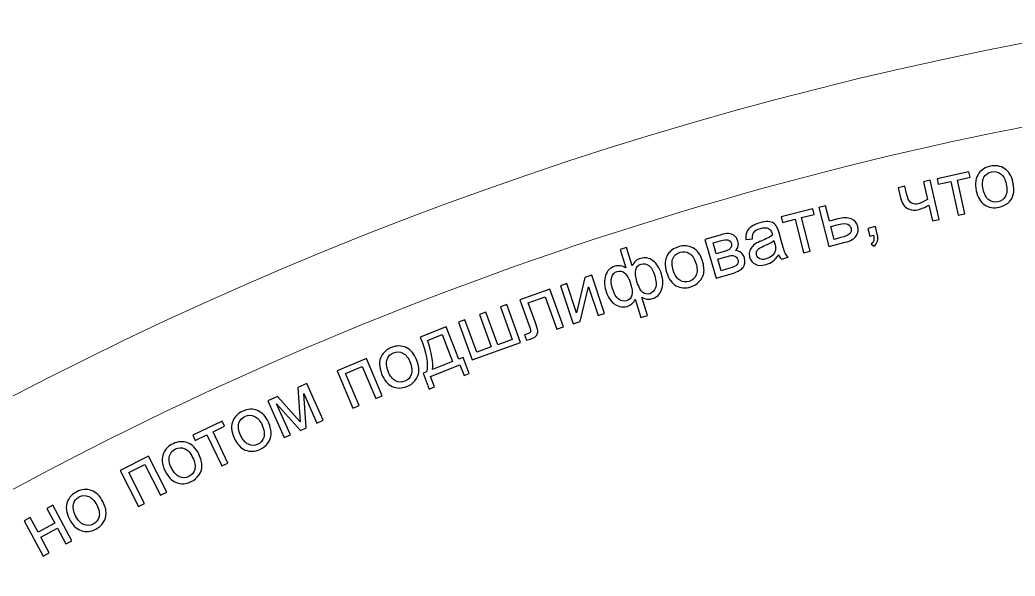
# Model space of a CAD drawing. Header units: millimetres. Extents: x -998 to 1016, y -1915 to 1914.
# Drawn here: x 9.5 to 118.2, y -311.2 to -250.5 of the extents above; entities that cross this region are included whole.
import ezdxf

# ---------------------------------------------------------------- set-up
doc = ezdxf.new("R2010")
doc.units = ezdxf.units.MM
doc.header["$MEASUREMENT"] = 0
doc.layers.add('layer 1', color=7, linetype='Continuous')

msp = doc.modelspace()

# ---------------------------------------------------------------- linework, layer by layer
at = {"layer": 'layer 1', "color": 2, "lineweight": 20}
msp.add_open_spline([(541.0289, -845.7791), (506.0139, -906.4269), (457.5044, -954.4159), (401.4943, -988.1859), (401.4943, -988.1859), (401.4943, -988.1859), (325.5827, -856.7031), (325.5827, -856.7031), (325.5827, -856.7031), (326.5393, -856.1508), (326.8671, -854.9277), (326.3148, -853.9711), (326.3148, -853.9711), (325.7625, -853.0144), (324.5393, -852.6867), (323.5827, -853.239), (323.5827, -853.239), (323.5827, -853.239), (323.5764, -853.2428), (323.5764, -853.2428), (323.5764, -853.2428), (323.5764, -853.2428), (309.7328, -861.2354), (309.7328, -861.2354), (309.7328, -861.2354), (309.7328, -861.2354), (309.7263, -861.239), (309.7263, -861.239), (309.7263, -861.239), (308.7697, -861.7913), (308.442, -863.0144), (308.9943, -863.9711), (308.9943, -863.9711), (309.5466, -864.9277), (310.7697, -865.2554), (311.7263, -864.7031), (311.7263, -864.7031), (311.7263, -864.7031), (387.6385, -996.1869), (387.6385, -996.1869), (387.6385, -996.1869), (269.0758, -1061.3496), (120.3368, -1064.7725), (-5.3812, -992.1892), (-5.3812, -992.1892), (-131.1347, -919.5854), (-202.5449, -789.009), (-205.3544, -653.7085), (-205.3544, -653.7085), (-205.3544, -653.7085), (-53.6041, -653.7085), (-53.6041, -653.7085), (-53.6041, -653.7085), (-53.6041, -654.8131), (-52.7087, -655.7085), (-51.6041, -655.7085), (-51.6041, -655.7085), (-50.4995, -655.7085), (-49.6041, -654.8131), (-49.6041, -653.7085), (-49.6041, -653.7085), (-49.6041, -653.7085), (-49.6042, -653.7011), (-49.6042, -653.7011), (-49.6042, -653.7011), (-49.6042, -653.7011), (-49.6042, -637.7159), (-49.6042, -637.7159), (-49.6042, -637.7159), (-49.6042, -637.7159), (-49.6041, -637.7085), (-49.6041, -637.7085), (-49.6041, -637.7085), (-49.6041, -636.6039), (-50.4995, -635.7085), (-51.6041, -635.7085), (-51.6041, -635.7085), (-52.7087, -635.7085), (-53.6041, -636.6039), (-53.6041, -637.7085), (-53.6041, -637.7085), (-53.6041, -637.7085), (-205.3504, -637.7085), (-205.3504, -637.7085), (-205.3504, -637.7085), (-204.0909, -572.3548), (-186.7861, -506.3915), (-151.7915, -445.779), (-151.7915, -445.779), (-42.6719, -256.7784), (197.391, -190.54), (387.64, -295.4566), (387.64, -295.4566), (387.64, -295.4566), (311.7265, -426.9426), (311.7265, -426.9426), (311.7265, -426.9426), (310.7699, -426.3903), (309.5467, -426.7181), (308.9944, -427.6747), (308.9944, -427.6747), (308.4421, -428.6314), (308.7699, -429.8544), (309.7265, -430.4067), (309.7265, -430.4067), (309.7265, -430.4067), (309.733, -430.4104), (309.733, -430.4104), (309.733, -430.4104), (309.733, -430.4104), (323.5766, -438.403), (323.5766, -438.403), (323.5766, -438.403), (323.5766, -438.403), (323.5829, -438.4067), (323.5829, -438.4067), (323.5829, -438.4067), (324.5396, -438.9591), (325.7626, -438.6313), (326.3149, -437.6747), (326.3149, -437.6747), (326.8672, -436.7181), (326.5395, -435.495), (325.5829, -434.9426), (325.5829, -434.9426), (325.5829, -434.9426), (401.4964, -303.4566), (401.4964, -303.4566), (401.4964, -303.4566), (587.4812, -415.7587), (650.1484, -656.7784), (541.0289, -845.7791)], degree=3, knots=[0, 0, 0, 0, 0.02941176, 0.02941176, 0.02941176, 0.02941176, 0.05882353, 0.05882353, 0.05882353, 0.05882353, 0.08823529, 0.08823529, 0.08823529, 0.08823529, 0.11764706, 0.11764706, 0.11764706, 0.11764706, 0.14705882, 0.14705882, 0.14705882, 0.14705882, 0.17647059, 0.17647059, 0.17647059, 0.17647059, 0.20588235, 0.20588235, 0.20588235, 0.20588235, 0.23529412, 0.23529412, 0.23529412, 0.23529412, 0.26470588, 0.26470588, 0.26470588, 0.26470588, 0.29411765, 0.29411765, 0.29411765, 0.29411765, 0.32352941, 0.32352941, 0.32352941, 0.32352941, 0.35294118, 0.35294118, 0.35294118, 0.35294118, 0.38235294, 0.38235294, 0.38235294, 0.38235294, 0.41176471, 0.41176471, 0.41176471, 0.41176471, 0.44117647, 0.44117647, 0.44117647, 0.44117647, 0.47058824, 0.47058824, 0.47058824, 0.47058824, 0.5, 0.5, 0.5, 0.5, 0.52941176, 0.52941176, 0.52941176, 0.52941176, 0.55882353, 0.55882353, 0.55882353, 0.55882353, 0.58823529, 0.58823529, 0.58823529, 0.58823529, 0.61764706, 0.61764706, 0.61764706, 0.61764706, 0.64705882, 0.64705882, 0.64705882, 0.64705882, 0.67647059, 0.67647059, 0.67647059, 0.67647059, 0.70588235, 0.70588235, 0.70588235, 0.70588235, 0.73529412, 0.73529412, 0.73529412, 0.73529412, 0.76470588, 0.76470588, 0.76470588, 0.76470588, 0.79411765, 0.79411765, 0.79411765, 0.79411765, 0.82352941, 0.82352941, 0.82352941, 0.82352941, 0.85294118, 0.85294118, 0.85294118, 0.85294118, 0.88235294, 0.88235294, 0.88235294, 0.88235294, 0.91176471, 0.91176471, 0.91176471, 0.91176471, 0.94117647, 0.94117647, 0.94117647, 0.94117647, 1, 1, 1, 1], dxfattribs=at)
at = {"layer": 'layer 1', "color": 250, "lineweight": 20}
msp.add_open_spline([(398.6881, -312.1391), (398.6881, -312.1391), (375.2033, -298.9976), (375.2033, -298.9976), (375.2033, -298.9976), (332.7998, -276.8805), (286.8235, -262.6925), (239.2336, -257.25), (239.2336, -257.25), (190.3815, -251.6633), (140.8007, -255.4058), (93.3137, -268.1412), (93.3137, -268.1412), (-7.1447, -295.0828), (-91.9851, -360.1912), (-143.9973, -450.279), (-143.9973, -450.279), (-170.3624, -495.9447), (-196.2282, -577.4173), (-192.2187, -635.9798), (-192.2187, -635.9798), (-191.8015, -642.074), (-191.8753, -650.2772), (-191.8737, -656.0236)], degree=3, knots=[0, 0, 0, 0, 0.14285714, 0.14285714, 0.14285714, 0.14285714, 0.28571429, 0.28571429, 0.28571429, 0.28571429, 0.42857143, 0.42857143, 0.42857143, 0.42857143, 0.57142857, 0.57142857, 0.57142857, 0.57142857, 0.71428571, 0.71428571, 0.71428571, 0.71428571, 1, 1, 1, 1], dxfattribs=at)
at = {"layer": 'layer 1', "color": 250}
for points, knots in [([(113.9864, -269.1165), (113.8144, -268.3235), (113.9076, -267.6882), (114.2673, -267.2102), (114.2673, -267.2102), (114.5668, -266.8131), (114.9834, -266.5567), (115.5142, -266.4415), (115.5142, -266.4415), (116.1031, -266.3138), (116.6277, -266.4022), (117.0865, -266.7069), (117.0865, -266.7069), (117.5437, -267.0106), (117.847, -267.5036), (117.9945, -268.1835), (117.9945, -268.1835), (118.1141, -268.7351), (118.1254, -269.186), (118.0284, -269.5378), (118.0284, -269.5378), (117.9314, -269.8895), (117.7433, -270.1873), (117.4641, -270.4312), (117.4641, -270.4312), (117.1863, -270.6749), (116.859, -270.8368), (116.4853, -270.9179), (116.4853, -270.9179), (115.884, -271.0483), (115.3571, -270.962), (114.9026, -270.6577), (114.9026, -270.6577), (114.4482, -270.3534), (114.1431, -269.8391), (113.9864, -269.1165)], [0, 0, 0, 0, 0.1, 0.1, 0.1, 0.1, 0.2, 0.2, 0.2, 0.2, 0.3, 0.3, 0.3, 0.3, 0.4, 0.4, 0.4, 0.4, 0.5, 0.5, 0.5, 0.5, 0.6, 0.6, 0.6, 0.6, 0.7, 0.7, 0.7, 0.7, 0.8, 0.8, 0.8, 0.8, 1, 1, 1, 1]), ([(109.6961, -267.8113), (109.6961, -267.8113), (113.1673, -267.0395), (113.1673, -267.0395), (113.1673, -267.0395), (113.1673, -267.0395), (113.3015, -267.6428), (113.3015, -267.6428), (113.3015, -267.6428), (113.3015, -267.6428), (111.9296, -267.9479), (111.9296, -267.9479), (111.9296, -267.9479), (111.9296, -267.9479), (112.7492, -271.634), (112.7492, -271.634), (112.7492, -271.634), (112.7492, -271.634), (112.0219, -271.7957), (112.0219, -271.7957), (112.0219, -271.7957), (112.0219, -271.7957), (111.2023, -268.1096), (111.2023, -268.1096), (111.2023, -268.1096), (111.2023, -268.1096), (109.8303, -268.4147), (109.8303, -268.4147), (109.8303, -268.4147), (109.8303, -268.4147), (109.6961, -267.8113), (109.6961, -267.8113)], [0, 0, 0, 0, 0.11111111, 0.11111111, 0.11111111, 0.11111111, 0.22222222, 0.22222222, 0.22222222, 0.22222222, 0.33333333, 0.33333333, 0.33333333, 0.33333333, 0.44444444, 0.44444444, 0.44444444, 0.44444444, 0.55555556, 0.55555556, 0.55555556, 0.55555556, 0.66666667, 0.66666667, 0.66666667, 0.66666667, 0.77777778, 0.77777778, 0.77777778, 0.77777778, 1, 1, 1, 1]), ([(114.7314, -268.9563), (114.8504, -269.5052), (115.0596, -269.8901), (115.3584, -270.1097), (115.3584, -270.1097), (115.659, -270.3304), (115.9906, -270.4014), (116.356, -270.3222), (116.356, -270.3222), (116.7173, -270.2438), (116.9884, -270.042), (117.1702, -269.7153), (117.1702, -269.7153), (117.3506, -269.3888), (117.3799, -268.9449), (117.2582, -268.3836), (117.2582, -268.3836), (117.1433, -267.8541), (116.9349, -267.4791), (116.6347, -267.2598), (116.6347, -267.2598), (116.334, -267.0391), (116.0038, -266.9678), (115.6453, -267.0456), (115.6453, -267.0456), (115.2799, -267.1248), (115.0072, -267.3255), (114.8247, -267.6495), (114.8247, -267.6495), (114.6438, -267.9733), (114.6126, -268.4089), (114.7314, -268.9563)], [0, 0, 0, 0, 0.11111111, 0.11111111, 0.11111111, 0.11111111, 0.22222222, 0.22222222, 0.22222222, 0.22222222, 0.33333333, 0.33333333, 0.33333333, 0.33333333, 0.44444444, 0.44444444, 0.44444444, 0.44444444, 0.55555556, 0.55555556, 0.55555556, 0.55555556, 0.66666667, 0.66666667, 0.66666667, 0.66666667, 0.77777778, 0.77777778, 0.77777778, 0.77777778, 1, 1, 1, 1]), ([(105.4519, -268.7811), (105.4519, -268.7811), (106.1772, -268.6107), (106.1772, -268.6107), (106.1772, -268.6107), (106.1772, -268.6107), (106.367, -269.4184), (106.367, -269.4184), (106.367, -269.4184), (106.449, -269.7673), (106.5289, -270.0152), (106.6084, -270.1619), (106.6084, -270.1619), (106.6863, -270.3087), (106.8189, -270.4225), (107.0057, -270.5019), (107.0057, -270.5019), (107.1911, -270.5815), (107.4039, -270.5924), (107.6443, -270.5359), (107.6443, -270.5359), (107.919, -270.4714), (108.2563, -270.3153), (108.6593, -270.0684), (108.6593, -270.0684), (108.6593, -270.0684), (108.2048, -268.1343), (108.2048, -268.1343), (108.2048, -268.1343), (108.2048, -268.1343), (108.9301, -267.9638), (108.9301, -267.9638), (108.9301, -267.9638), (108.9301, -267.9638), (109.9352, -272.2416), (109.9352, -272.2416), (109.9352, -272.2416), (109.9352, -272.2416), (109.2099, -272.412), (109.2099, -272.412), (109.2099, -272.412), (109.2099, -272.412), (108.8042, -270.6852), (108.8042, -270.6852), (108.8042, -270.6852), (108.3907, -270.9303), (107.9895, -271.0984), (107.6022, -271.1894), (107.6022, -271.1894), (107.2765, -271.2659), (106.9701, -271.251), (106.6827, -271.1445), (106.6827, -271.1445), (106.3954, -271.0381), (106.1789, -270.8759), (106.0335, -270.6578), (106.0335, -270.6578), (105.8881, -270.4398), (105.7824, -270.1878), (105.7149, -269.9006), (105.7149, -269.9006), (105.7149, -269.9006), (105.4519, -268.7811), (105.4519, -268.7811)], [0, 0, 0, 0, 0.05882353, 0.05882353, 0.05882353, 0.05882353, 0.11764706, 0.11764706, 0.11764706, 0.11764706, 0.17647059, 0.17647059, 0.17647059, 0.17647059, 0.23529412, 0.23529412, 0.23529412, 0.23529412, 0.29411765, 0.29411765, 0.29411765, 0.29411765, 0.35294118, 0.35294118, 0.35294118, 0.35294118, 0.41176471, 0.41176471, 0.41176471, 0.41176471, 0.47058824, 0.47058824, 0.47058824, 0.47058824, 0.52941176, 0.52941176, 0.52941176, 0.52941176, 0.58823529, 0.58823529, 0.58823529, 0.58823529, 0.64705882, 0.64705882, 0.64705882, 0.64705882, 0.70588235, 0.70588235, 0.70588235, 0.70588235, 0.76470588, 0.76470588, 0.76470588, 0.76470588, 0.82352941, 0.82352941, 0.82352941, 0.82352941, 0.88235294, 0.88235294, 0.88235294, 0.88235294, 1, 1, 1, 1]), ([(92.6674, -271.9817), (92.6674, -271.9817), (96.1146, -271.1088), (96.1146, -271.1088), (96.1146, -271.1088), (96.1146, -271.1088), (96.2663, -271.708), (96.2663, -271.708), (96.2663, -271.708), (96.2663, -271.708), (94.9039, -272.053), (94.9039, -272.053), (94.9039, -272.053), (94.9039, -272.053), (95.8308, -275.7135), (95.8308, -275.7135), (95.8308, -275.7135), (95.8308, -275.7135), (95.1085, -275.8964), (95.1085, -275.8964), (95.1085, -275.8964), (95.1085, -275.8964), (94.1816, -272.2359), (94.1816, -272.2359), (94.1816, -272.2359), (94.1816, -272.2359), (92.8191, -272.5809), (92.8191, -272.5809), (92.8191, -272.5809), (92.8191, -272.5809), (92.6674, -271.9817), (92.6674, -271.9817)], [0, 0, 0, 0, 0.11111111, 0.11111111, 0.11111111, 0.11111111, 0.22222222, 0.22222222, 0.22222222, 0.22222222, 0.33333333, 0.33333333, 0.33333333, 0.33333333, 0.44444444, 0.44444444, 0.44444444, 0.44444444, 0.55555556, 0.55555556, 0.55555556, 0.55555556, 0.66666667, 0.66666667, 0.66666667, 0.66666667, 0.77777778, 0.77777778, 0.77777778, 0.77777778, 1, 1, 1, 1]), ([(96.7877, -270.9383), (96.7877, -270.9383), (97.5099, -270.7554), (97.5099, -270.7554), (97.5099, -270.7554), (97.5099, -270.7554), (97.9318, -272.4216), (97.9318, -272.4216), (97.9318, -272.4216), (97.9318, -272.4216), (98.8456, -272.1902), (98.8456, -272.1902), (98.8456, -272.1902), (99.442, -272.0391), (99.9293, -272.0381), (100.3108, -272.1874), (100.3108, -272.1874), (100.6908, -272.3372), (100.9329, -272.6151), (101.0358, -273.0214), (101.0358, -273.0214), (101.1258, -273.377), (101.0687, -273.7147), (100.8632, -274.036), (100.8632, -274.036), (100.6592, -274.357), (100.2615, -274.5916), (99.6706, -274.7412), (99.6706, -274.7412), (99.6706, -274.7412), (97.8663, -275.1981), (97.8663, -275.1981), (97.8663, -275.1981), (97.8663, -275.1981), (96.7877, -270.9383), (96.7877, -270.9383)], [0, 0, 0, 0, 0.1, 0.1, 0.1, 0.1, 0.2, 0.2, 0.2, 0.2, 0.3, 0.3, 0.3, 0.3, 0.4, 0.4, 0.4, 0.4, 0.5, 0.5, 0.5, 0.5, 0.6, 0.6, 0.6, 0.6, 0.7, 0.7, 0.7, 0.7, 0.8, 0.8, 0.8, 0.8, 1, 1, 1, 1]), ([(92.3941, -276.1124), (92.1933, -276.4152), (91.9825, -276.6475), (91.7639, -276.8116), (91.7639, -276.8116), (91.5453, -276.9757), (91.2955, -277.0973), (91.0133, -277.1783), (91.0133, -277.1783), (90.5494, -277.3115), (90.1604, -277.3014), (89.8459, -277.1466), (89.8459, -277.1466), (89.5316, -276.993), (89.3239, -276.7399), (89.223, -276.3887), (89.223, -276.3887), (89.1638, -276.1826), (89.1572, -275.9803), (89.2017, -275.7826), (89.2017, -275.7826), (89.2475, -275.5844), (89.332, -275.4134), (89.4544, -275.2667), (89.4544, -275.2667), (89.5779, -275.1196), (89.7263, -274.9919), (89.9023, -274.884), (89.9023, -274.884), (90.0329, -274.8069), (90.2357, -274.7106), (90.509, -274.5939), (90.509, -274.5939), (91.0674, -274.3601), (91.4709, -274.1547), (91.7162, -273.9815), (91.7162, -273.9815), (91.6909, -273.8831), (91.6743, -273.8202), (91.6669, -273.7945), (91.6669, -273.7945), (91.5835, -273.5043), (91.457, -273.3189), (91.2871, -273.2385), (91.2871, -273.2385), (91.0576, -273.1297), (90.762, -273.1279), (90.4012, -273.2315), (90.4012, -273.2315), (90.0635, -273.3285), (89.8311, -273.4598), (89.705, -273.6238), (89.705, -273.6238), (89.5774, -273.7881), (89.5194, -274.031), (89.5285, -274.3542), (89.5285, -274.3542), (89.5285, -274.3542), (88.8006, -274.4575), (88.8006, -274.4575), (88.8006, -274.4575), (88.7783, -274.1395), (88.8131, -273.8667), (88.9066, -273.6402), (88.9066, -273.6402), (89.0001, -273.4137), (89.1711, -273.2119), (89.419, -273.0321), (89.419, -273.0321), (89.6659, -272.854), (89.973, -272.7114), (90.3365, -272.607), (90.3365, -272.607), (90.6972, -272.5035), (91.0036, -272.4611), (91.2547, -272.4815), (91.2547, -272.4815), (91.5043, -272.5023), (91.7016, -272.5602), (91.8444, -272.6586), (91.8444, -272.6586), (91.9871, -272.7571), (92.1084, -272.8984), (92.2083, -273.0826), (92.2083, -273.0826), (92.2664, -273.198), (92.3417, -273.4143), (92.4325, -273.7303), (92.4325, -273.7303), (92.4325, -273.7303), (92.7051, -274.6797), (92.7051, -274.6797), (92.7051, -274.6797), (92.8955, -275.3429), (93.0308, -275.7578), (93.1116, -275.9269), (93.1116, -275.9269), (93.1912, -276.0964), (93.2996, -276.2488), (93.4331, -276.3866), (93.4331, -276.3866), (93.4331, -276.3866), (92.6843, -276.6016), (92.6843, -276.6016), (92.6843, -276.6016), (92.5693, -276.4717), (92.4725, -276.3086), (92.3941, -276.1124)], [0, 0, 0, 0, 0.03571429, 0.03571429, 0.03571429, 0.03571429, 0.07142857, 0.07142857, 0.07142857, 0.07142857, 0.10714286, 0.10714286, 0.10714286, 0.10714286, 0.14285714, 0.14285714, 0.14285714, 0.14285714, 0.17857143, 0.17857143, 0.17857143, 0.17857143, 0.21428571, 0.21428571, 0.21428571, 0.21428571, 0.25, 0.25, 0.25, 0.25, 0.28571429, 0.28571429, 0.28571429, 0.28571429, 0.32142857, 0.32142857, 0.32142857, 0.32142857, 0.35714286, 0.35714286, 0.35714286, 0.35714286, 0.39285714, 0.39285714, 0.39285714, 0.39285714, 0.42857143, 0.42857143, 0.42857143, 0.42857143, 0.46428571, 0.46428571, 0.46428571, 0.46428571, 0.5, 0.5, 0.5, 0.5, 0.53571429, 0.53571429, 0.53571429, 0.53571429, 0.57142857, 0.57142857, 0.57142857, 0.57142857, 0.60714286, 0.60714286, 0.60714286, 0.60714286, 0.64285714, 0.64285714, 0.64285714, 0.64285714, 0.67857143, 0.67857143, 0.67857143, 0.67857143, 0.71428571, 0.71428571, 0.71428571, 0.71428571, 0.75, 0.75, 0.75, 0.75, 0.78571429, 0.78571429, 0.78571429, 0.78571429, 0.82142857, 0.82142857, 0.82142857, 0.82142857, 0.85714286, 0.85714286, 0.85714286, 0.85714286, 0.89285714, 0.89285714, 0.89285714, 0.89285714, 0.92857143, 0.92857143, 0.92857143, 0.92857143, 1, 1, 1, 1]), ([(98.4389, -274.4243), (98.4389, -274.4243), (99.1995, -274.2317), (99.1995, -274.2317), (99.1995, -274.2317), (99.6577, -274.1156), (99.9705, -273.9767), (100.1377, -273.815), (100.1377, -273.815), (100.3049, -273.6533), (100.3591, -273.4533), (100.2988, -273.2153), (100.2988, -273.2153), (100.2521, -273.0306), (100.138, -272.8848), (99.9562, -272.7765), (99.9562, -272.7765), (99.7749, -272.6696), (99.4364, -272.6782), (98.9399, -272.8039), (98.9399, -272.8039), (98.9399, -272.8039), (98.0835, -273.0208), (98.0835, -273.0208), (98.0835, -273.0208), (98.0835, -273.0208), (98.4389, -274.4243), (98.4389, -274.4243)], [0, 0, 0, 0, 0.125, 0.125, 0.125, 0.125, 0.25, 0.25, 0.25, 0.25, 0.375, 0.375, 0.375, 0.375, 0.5, 0.5, 0.5, 0.5, 0.625, 0.625, 0.625, 0.625, 0.75, 0.75, 0.75, 0.75, 1, 1, 1, 1]), ([(84.3415, -274.4254), (84.3415, -274.4254), (85.9894, -273.9523), (85.9894, -273.9523), (85.9894, -273.9523), (86.3936, -273.8362), (86.7045, -273.7837), (86.9219, -273.7946), (86.9219, -273.7946), (87.1381, -273.806), (87.3431, -273.8807), (87.536, -274.0206), (87.536, -274.0206), (87.7305, -274.1615), (87.863, -274.3568), (87.9354, -274.6091), (87.9354, -274.6091), (87.9934, -274.8111), (88.0021, -274.9996), (87.9621, -275.1725), (87.9621, -275.1725), (87.9213, -275.3472), (87.8327, -275.5092), (87.6933, -275.6578), (87.6933, -275.6578), (87.9104, -275.6674), (88.11, -275.7438), (88.2937, -275.8877), (88.2937, -275.8877), (88.4757, -276.0307), (88.6027, -276.2277), (88.674, -276.4759), (88.674, -276.4759), (88.7631, -276.8834), (88.7047, -277.2216), (88.5009, -277.4887), (88.5009, -277.4887), (88.2976, -277.757), (87.9482, -277.9616), (87.4545, -278.1033), (87.4545, -278.1033), (87.4545, -278.1033), (85.5543, -278.649), (85.5543, -278.649), (85.5543, -278.649), (85.5543, -278.649), (84.3415, -274.4254), (84.3415, -274.4254)], [0, 0, 0, 0, 0.07692308, 0.07692308, 0.07692308, 0.07692308, 0.15384615, 0.15384615, 0.15384615, 0.15384615, 0.23076923, 0.23076923, 0.23076923, 0.23076923, 0.30769231, 0.30769231, 0.30769231, 0.30769231, 0.38461538, 0.38461538, 0.38461538, 0.38461538, 0.46153846, 0.46153846, 0.46153846, 0.46153846, 0.53846154, 0.53846154, 0.53846154, 0.53846154, 0.61538462, 0.61538462, 0.61538462, 0.61538462, 0.69230769, 0.69230769, 0.69230769, 0.69230769, 0.76923077, 0.76923077, 0.76923077, 0.76923077, 0.84615385, 0.84615385, 0.84615385, 0.84615385, 1, 1, 1, 1]), ([(102.3467, -274.0596), (102.3467, -274.0596), (102.1377, -273.2391), (102.1377, -273.2391), (102.1377, -273.2391), (102.1377, -273.2391), (102.9581, -273.0301), (102.9581, -273.0301), (102.9581, -273.0301), (102.9581, -273.0301), (103.1672, -273.8506), (103.1672, -273.8506), (103.1672, -273.8506), (103.2442, -274.1528), (103.2532, -274.4111), (103.1926, -274.6247), (103.1926, -274.6247), (103.1332, -274.8378), (102.9992, -275.0262), (102.7912, -275.187), (102.7912, -275.187), (102.7912, -275.187), (102.5148, -274.9254), (102.5148, -274.9254), (102.5148, -274.9254), (102.651, -274.8194), (102.738, -274.6924), (102.7764, -274.5457), (102.7764, -274.5457), (102.8158, -274.3973), (102.8094, -274.2009), (102.7556, -273.9554), (102.7556, -273.9554), (102.7556, -273.9554), (102.3467, -274.0596), (102.3467, -274.0596)], [0, 0, 0, 0, 0.1, 0.1, 0.1, 0.1, 0.2, 0.2, 0.2, 0.2, 0.3, 0.3, 0.3, 0.3, 0.4, 0.4, 0.4, 0.4, 0.5, 0.5, 0.5, 0.5, 0.6, 0.6, 0.6, 0.6, 0.7, 0.7, 0.7, 0.7, 0.8, 0.8, 0.8, 0.8, 1, 1, 1, 1]), ([(80.1441, -278.0275), (79.9055, -277.2519), (79.9446, -276.611), (80.2626, -276.1042), (80.2626, -276.1042), (80.5273, -275.6832), (80.9207, -275.3924), (81.4399, -275.2327), (81.4399, -275.2327), (82.0159, -275.0555), (82.546, -275.0992), (83.029, -275.364), (83.029, -275.364), (83.5103, -275.6278), (83.8542, -276.0934), (84.0588, -276.7583), (84.0588, -276.7583), (84.2247, -277.2978), (84.2741, -277.7462), (84.2072, -278.1049), (84.2072, -278.1049), (84.1404, -278.4635), (83.9782, -278.7762), (83.7207, -279.0429), (83.7207, -279.0429), (83.4645, -279.3092), (83.1521, -279.4983), (82.7866, -279.6107), (82.7866, -279.6107), (82.1986, -279.7916), (81.6662, -279.7502), (81.1876, -279.4855), (81.1876, -279.4855), (80.709, -279.2208), (80.3615, -278.7342), (80.1441, -278.0275)], [0, 0, 0, 0, 0.1, 0.1, 0.1, 0.1, 0.2, 0.2, 0.2, 0.2, 0.3, 0.3, 0.3, 0.3, 0.4, 0.4, 0.4, 0.4, 0.5, 0.5, 0.5, 0.5, 0.6, 0.6, 0.6, 0.6, 0.7, 0.7, 0.7, 0.7, 0.8, 0.8, 0.8, 0.8, 1, 1, 1, 1]), ([(85.5694, -276.002), (85.5694, -276.002), (86.3289, -275.7839), (86.3289, -275.7839), (86.3289, -275.7839), (86.6314, -275.697), (86.8356, -275.6208), (86.9392, -275.5573), (86.9392, -275.5573), (87.0437, -275.492), (87.1272, -275.399), (87.1887, -275.2757), (87.1887, -275.2757), (87.2505, -275.1537), (87.2618, -275.0242), (87.2229, -274.8886), (87.2229, -274.8886), (87.1586, -274.6648), (87.0356, -274.5328), (86.8543, -274.4893), (86.8543, -274.4893), (86.6716, -274.4464), (86.3906, -274.4801), (86.0109, -274.5892), (86.0109, -274.5892), (86.0109, -274.5892), (85.2283, -274.8139), (85.2283, -274.8139), (85.2283, -274.8139), (85.2283, -274.8139), (85.5694, -276.002), (85.5694, -276.002)], [0, 0, 0, 0, 0.11111111, 0.11111111, 0.11111111, 0.11111111, 0.22222222, 0.22222222, 0.22222222, 0.22222222, 0.33333333, 0.33333333, 0.33333333, 0.33333333, 0.44444444, 0.44444444, 0.44444444, 0.44444444, 0.55555556, 0.55555556, 0.55555556, 0.55555556, 0.66666667, 0.66666667, 0.66666667, 0.66666667, 0.77777778, 0.77777778, 0.77777778, 0.77777778, 1, 1, 1, 1]), ([(91.8815, -274.5419), (91.6515, -274.7224), (91.2866, -274.9241), (90.7867, -275.1469), (90.7867, -275.1469), (90.5032, -275.2738), (90.3079, -275.3813), (90.201, -275.4692), (90.201, -275.4692), (90.0942, -275.5572), (90.0228, -275.6614), (89.9851, -275.7808), (89.9851, -275.7808), (89.9478, -275.9016), (89.9463, -276.0239), (89.9822, -276.1487), (89.9822, -276.1487), (90.0363, -276.3372), (90.1538, -276.4752), (90.335, -276.5598), (90.335, -276.5598), (90.5164, -276.6442), (90.7463, -276.6471), (91.0244, -276.5673), (91.0244, -276.5673), (91.2997, -276.4883), (91.528, -276.3581), (91.7091, -276.1755), (91.7091, -276.1755), (91.889, -275.9946), (92.0006, -275.7849), (92.0414, -275.5485), (92.0414, -275.5485), (92.0724, -275.365), (92.0422, -275.1168), (91.9522, -274.8034), (91.9522, -274.8034), (91.9522, -274.8034), (91.8815, -274.5419), (91.8815, -274.5419)], [0, 0, 0, 0, 0.09090909, 0.09090909, 0.09090909, 0.09090909, 0.18181818, 0.18181818, 0.18181818, 0.18181818, 0.27272727, 0.27272727, 0.27272727, 0.27272727, 0.36363636, 0.36363636, 0.36363636, 0.36363636, 0.45454545, 0.45454545, 0.45454545, 0.45454545, 0.54545455, 0.54545455, 0.54545455, 0.54545455, 0.63636364, 0.63636364, 0.63636364, 0.63636364, 0.72727273, 0.72727273, 0.72727273, 0.72727273, 0.81818182, 0.81818182, 0.81818182, 0.81818182, 1, 1, 1, 1]), ([(75.0598, -275.5476), (75.0598, -275.5476), (75.772, -275.3285), (75.772, -275.3285), (75.772, -275.3285), (75.772, -275.3285), (76.3893, -277.3355), (76.3893, -277.3355), (76.3893, -277.3355), (76.4845, -277.1217), (76.6078, -276.9465), (76.7587, -276.8085), (76.7587, -276.8085), (76.9088, -276.6723), (77.086, -276.572), (77.2884, -276.5097), (77.2884, -276.5097), (77.7847, -276.357), (78.2424, -276.4437), (78.6611, -276.7681), (78.6611, -276.7681), (79.0785, -277.093), (79.3843, -277.5688), (79.5776, -278.1974), (79.5776, -278.1974), (79.7792, -278.8529), (79.7854, -279.4296), (79.5966, -279.9291), (79.5966, -279.9291), (79.4077, -280.4287), (79.0802, -280.7509), (78.6148, -280.894), (78.6148, -280.894), (78.4624, -280.9409), (78.2998, -280.9643), (78.1275, -280.9656), (78.1275, -280.9656), (77.9552, -280.9671), (77.7265, -280.8956), (77.4406, -280.7533), (77.4406, -280.7533), (77.4406, -280.7533), (78.0496, -282.7333), (78.0496, -282.7333), (78.0496, -282.7333), (78.0496, -282.7333), (77.3375, -282.9523), (77.3375, -282.9523), (77.3375, -282.9523), (77.3375, -282.9523), (76.7284, -280.9724), (76.7284, -280.9724), (76.7284, -280.9724), (76.6337, -281.1683), (76.5112, -281.3315), (76.3622, -281.4614), (76.3622, -281.4614), (76.2132, -281.5914), (76.0387, -281.6864), (75.8377, -281.7482), (75.8377, -281.7482), (75.398, -281.8835), (74.9543, -281.8088), (74.507, -281.5257), (74.507, -281.5257), (74.0592, -281.2412), (73.725, -280.7401), (73.5043, -280.0226), (73.5043, -280.0226), (73.3172, -279.4143), (73.3091, -278.8602), (73.4806, -278.3571), (73.4806, -278.3571), (73.6522, -277.8541), (73.988, -277.5249), (74.491, -277.3702), (74.491, -277.3702), (74.7028, -277.305), (74.9059, -277.2884), (75.1025, -277.318), (75.1025, -277.318), (75.2995, -277.3489), (75.4904, -277.4275), (75.6771, -277.5546), (75.6771, -277.5546), (75.6771, -277.5546), (75.0598, -275.5476), (75.0598, -275.5476)], [0, 0, 0, 0, 0.04347826, 0.04347826, 0.04347826, 0.04347826, 0.08695652, 0.08695652, 0.08695652, 0.08695652, 0.13043478, 0.13043478, 0.13043478, 0.13043478, 0.17391304, 0.17391304, 0.17391304, 0.17391304, 0.2173913, 0.2173913, 0.2173913, 0.2173913, 0.26086957, 0.26086957, 0.26086957, 0.26086957, 0.30434783, 0.30434783, 0.30434783, 0.30434783, 0.34782609, 0.34782609, 0.34782609, 0.34782609, 0.39130435, 0.39130435, 0.39130435, 0.39130435, 0.43478261, 0.43478261, 0.43478261, 0.43478261, 0.47826087, 0.47826087, 0.47826087, 0.47826087, 0.52173913, 0.52173913, 0.52173913, 0.52173913, 0.56521739, 0.56521739, 0.56521739, 0.56521739, 0.60869565, 0.60869565, 0.60869565, 0.60869565, 0.65217391, 0.65217391, 0.65217391, 0.65217391, 0.69565217, 0.69565217, 0.69565217, 0.69565217, 0.73913043, 0.73913043, 0.73913043, 0.73913043, 0.7826087, 0.7826087, 0.7826087, 0.7826087, 0.82608696, 0.82608696, 0.82608696, 0.82608696, 0.86956522, 0.86956522, 0.86956522, 0.86956522, 0.91304348, 0.91304348, 0.91304348, 0.91304348, 1, 1, 1, 1]), ([(80.8728, -277.8048), (81.0379, -278.3415), (81.2789, -278.7074), (81.5953, -278.9009), (81.5953, -278.9009), (81.9136, -279.0953), (82.25, -279.138), (82.6073, -279.0281), (82.6073, -279.0281), (82.9607, -278.9194), (83.2137, -278.6954), (83.3672, -278.3544), (83.3672, -278.3544), (83.5193, -278.0138), (83.5109, -277.569), (83.3421, -277.0201), (83.3421, -277.0201), (83.1828, -276.5022), (82.9433, -276.1462), (82.6256, -275.9531), (82.6256, -275.9531), (82.3074, -275.7587), (81.9723, -275.7156), (81.6216, -275.8235), (81.6216, -275.8235), (81.2642, -275.9334), (81.0096, -276.1564), (80.8552, -276.4948), (80.8552, -276.4948), (80.7023, -276.8326), (80.7081, -277.2693), (80.8728, -277.8048)], [0, 0, 0, 0, 0.11111111, 0.11111111, 0.11111111, 0.11111111, 0.22222222, 0.22222222, 0.22222222, 0.22222222, 0.33333333, 0.33333333, 0.33333333, 0.33333333, 0.44444444, 0.44444444, 0.44444444, 0.44444444, 0.55555556, 0.55555556, 0.55555556, 0.55555556, 0.66666667, 0.66666667, 0.66666667, 0.66666667, 0.77777778, 0.77777778, 0.77777778, 0.77777778, 1, 1, 1, 1]), ([(86.1022, -277.8574), (86.1022, -277.8574), (87.0421, -277.5875), (87.0421, -277.5875), (87.0421, -277.5875), (87.4463, -277.4715), (87.7107, -277.3441), (87.8344, -277.2073), (87.8344, -277.2073), (87.9576, -277.0692), (87.99, -276.8851), (87.9315, -276.6509), (87.9315, -276.6509), (87.8929, -276.5166), (87.8134, -276.403), (87.6935, -276.3126), (87.6935, -276.3126), (87.5722, -276.2226), (87.4372, -276.1821), (87.289, -276.1924), (87.289, -276.1924), (87.1403, -276.2013), (86.9109, -276.251), (86.6017, -276.3398), (86.6017, -276.3398), (86.6017, -276.3398), (85.7377, -276.5879), (85.7377, -276.5879), (85.7377, -276.5879), (85.7377, -276.5879), (86.1022, -277.8574), (86.1022, -277.8574)], [0, 0, 0, 0, 0.11111111, 0.11111111, 0.11111111, 0.11111111, 0.22222222, 0.22222222, 0.22222222, 0.22222222, 0.33333333, 0.33333333, 0.33333333, 0.33333333, 0.44444444, 0.44444444, 0.44444444, 0.44444444, 0.55555556, 0.55555556, 0.55555556, 0.55555556, 0.66666667, 0.66666667, 0.66666667, 0.66666667, 0.77777778, 0.77777778, 0.77777778, 0.77777778, 1, 1, 1, 1]), ([(76.9097, -279.0415), (77.1038, -279.6728), (77.3204, -280.0697), (77.5612, -280.2334), (77.5612, -280.2334), (77.8007, -280.3974), (78.0509, -280.4386), (78.3113, -280.3585), (78.3113, -280.3585), (78.6, -280.2697), (78.8057, -280.0602), (78.9272, -279.7305), (78.9272, -279.7305), (79.0492, -279.4022), (79.0225, -278.9557), (78.8495, -278.3932), (78.8495, -278.3932), (78.6865, -277.8632), (78.4701, -277.4957), (78.2026, -277.2931), (78.2026, -277.2931), (77.9349, -277.0904), (77.6537, -277.0352), (77.3597, -277.1257), (77.3597, -277.1257), (77.0441, -277.2227), (76.8496, -277.4302), (76.7737, -277.7502), (76.7737, -277.7502), (76.698, -278.0703), (76.7433, -278.5007), (76.9097, -279.0415)], [0, 0, 0, 0, 0.11111111, 0.11111111, 0.11111111, 0.11111111, 0.22222222, 0.22222222, 0.22222222, 0.22222222, 0.33333333, 0.33333333, 0.33333333, 0.33333333, 0.44444444, 0.44444444, 0.44444444, 0.44444444, 0.55555556, 0.55555556, 0.55555556, 0.55555556, 0.66666667, 0.66666667, 0.66666667, 0.66666667, 0.77777778, 0.77777778, 0.77777778, 0.77777778, 1, 1, 1, 1]), ([(68.5384, -279.4985), (68.5384, -279.4985), (69.2448, -279.2616), (69.2448, -279.2616), (69.2448, -279.2616), (69.2448, -279.2616), (70.3102, -282.4392), (70.3102, -282.4392), (70.3102, -282.4392), (70.3102, -282.4392), (71.2075, -278.6036), (71.2075, -278.6036), (71.2075, -278.6036), (71.2075, -278.6036), (71.9661, -278.3492), (71.9661, -278.3492), (71.9661, -278.3492), (71.9661, -278.3492), (73.363, -282.5155), (73.363, -282.5155), (73.363, -282.5155), (73.363, -282.5155), (72.6565, -282.7524), (72.6565, -282.7524), (72.6565, -282.7524), (72.6565, -282.7524), (71.5979, -279.5949), (71.5979, -279.5949), (71.5979, -279.5949), (71.5979, -279.5949), (70.6965, -283.4095), (70.6965, -283.4095), (70.6965, -283.4095), (70.6965, -283.4095), (69.9352, -283.6648), (69.9352, -283.6648), (69.9352, -283.6648), (69.9352, -283.6648), (68.5384, -279.4985), (68.5384, -279.4985)], [0, 0, 0, 0, 0.09090909, 0.09090909, 0.09090909, 0.09090909, 0.18181818, 0.18181818, 0.18181818, 0.18181818, 0.27272727, 0.27272727, 0.27272727, 0.27272727, 0.36363636, 0.36363636, 0.36363636, 0.36363636, 0.45454545, 0.45454545, 0.45454545, 0.45454545, 0.54545455, 0.54545455, 0.54545455, 0.54545455, 0.63636364, 0.63636364, 0.63636364, 0.63636364, 0.72727273, 0.72727273, 0.72727273, 0.72727273, 0.81818182, 0.81818182, 0.81818182, 0.81818182, 1, 1, 1, 1]), ([(74.2264, -279.7784), (74.4085, -280.3704), (74.6394, -280.766), (74.9177, -280.9653), (74.9177, -280.9653), (75.1962, -281.1647), (75.4818, -281.2199), (75.7758, -281.1295), (75.7758, -281.1295), (76.0833, -281.0349), (76.2741, -280.8345), (76.3469, -280.5286), (76.3469, -280.5286), (76.4183, -280.2232), (76.3753, -279.8098), (76.216, -279.2918), (76.216, -279.2918), (76.0459, -278.7389), (75.8389, -278.3493), (75.5934, -278.1222), (75.5934, -278.1222), (75.3479, -277.895), (75.0641, -277.8318), (74.7404, -277.9313), (74.7404, -277.9313), (74.4491, -278.021), (74.2532, -278.2288), (74.1514, -278.5554), (74.1514, -278.5554), (74.0509, -278.8816), (74.0758, -279.2887), (74.2264, -279.7784)], [0, 0, 0, 0, 0.11111111, 0.11111111, 0.11111111, 0.11111111, 0.22222222, 0.22222222, 0.22222222, 0.22222222, 0.33333333, 0.33333333, 0.33333333, 0.33333333, 0.44444444, 0.44444444, 0.44444444, 0.44444444, 0.55555556, 0.55555556, 0.55555556, 0.55555556, 0.66666667, 0.66666667, 0.66666667, 0.66666667, 0.77777778, 0.77777778, 0.77777778, 0.77777778, 1, 1, 1, 1]), ([(64.1274, -281.04), (64.1274, -281.04), (67.3857, -279.8673), (67.3857, -279.8673), (67.3857, -279.8673), (67.3857, -279.8673), (68.8724, -283.998), (68.8724, -283.998), (68.8724, -283.998), (68.8724, -283.998), (68.1713, -284.2503), (68.1713, -284.2503), (68.1713, -284.2503), (68.1713, -284.2503), (66.894, -280.7012), (66.894, -280.7012), (66.894, -280.7012), (66.894, -280.7012), (65.0377, -281.3693), (65.0377, -281.3693), (65.0377, -281.3693), (65.0377, -281.3693), (65.7779, -283.4259), (65.7779, -283.4259), (65.7779, -283.4259), (65.9504, -283.9053), (66.0482, -284.2269), (66.0732, -284.3919), (66.0732, -284.3919), (66.0962, -284.5561), (66.0591, -284.7195), (65.9607, -284.8839), (65.9607, -284.8839), (65.861, -285.0487), (65.6798, -285.1784), (65.4156, -285.2735), (65.4156, -285.2735), (65.2523, -285.3323), (65.0599, -285.3895), (64.8403, -285.446), (64.8403, -285.446), (64.8403, -285.446), (64.6305, -284.8632), (64.6305, -284.8632), (64.6305, -284.8632), (64.6305, -284.8632), (64.9373, -284.7528), (64.9373, -284.7528), (64.9373, -284.7528), (65.082, -284.7007), (65.1802, -284.6488), (65.2317, -284.5958), (65.2317, -284.5958), (65.2836, -284.5441), (65.3075, -284.4815), (65.3053, -284.4089), (65.3053, -284.4089), (65.3019, -284.3367), (65.2365, -284.1217), (65.108, -283.7645), (65.108, -283.7645), (65.108, -283.7645), (64.1274, -281.04), (64.1274, -281.04)], [0, 0, 0, 0, 0.05882353, 0.05882353, 0.05882353, 0.05882353, 0.11764706, 0.11764706, 0.11764706, 0.11764706, 0.17647059, 0.17647059, 0.17647059, 0.17647059, 0.23529412, 0.23529412, 0.23529412, 0.23529412, 0.29411765, 0.29411765, 0.29411765, 0.29411765, 0.35294118, 0.35294118, 0.35294118, 0.35294118, 0.41176471, 0.41176471, 0.41176471, 0.41176471, 0.47058824, 0.47058824, 0.47058824, 0.47058824, 0.52941176, 0.52941176, 0.52941176, 0.52941176, 0.58823529, 0.58823529, 0.58823529, 0.58823529, 0.64705882, 0.64705882, 0.64705882, 0.64705882, 0.70588235, 0.70588235, 0.70588235, 0.70588235, 0.76470588, 0.76470588, 0.76470588, 0.76470588, 0.82352941, 0.82352941, 0.82352941, 0.82352941, 0.88235294, 0.88235294, 0.88235294, 0.88235294, 1, 1, 1, 1]), ([(57.4183, -283.4545), (57.4183, -283.4545), (58.1194, -283.2022), (58.1194, -283.2022), (58.1194, -283.2022), (58.1194, -283.2022), (59.3982, -286.7552), (59.3982, -286.7552), (59.3982, -286.7552), (59.3982, -286.7552), (60.9914, -286.1818), (60.9914, -286.1818), (60.9914, -286.1818), (60.9914, -286.1818), (59.7127, -282.6288), (59.7127, -282.6288), (59.7127, -282.6288), (59.7127, -282.6288), (60.4138, -282.3764), (60.4138, -282.3764), (60.4138, -282.3764), (60.4138, -282.3764), (61.6925, -285.9294), (61.6925, -285.9294), (61.6925, -285.9294), (61.6925, -285.9294), (63.2857, -285.356), (63.2857, -285.356), (63.2857, -285.356), (63.2857, -285.356), (62.007, -281.803), (62.007, -281.803), (62.007, -281.803), (62.007, -281.803), (62.7081, -281.5507), (62.7081, -281.5507), (62.7081, -281.5507), (62.7081, -281.5507), (64.1961, -285.6853), (64.1961, -285.6853), (64.1961, -285.6853), (64.1961, -285.6853), (58.9064, -287.5891), (58.9064, -287.5891), (58.9064, -287.5891), (58.9064, -287.5891), (57.4183, -283.4545), (57.4183, -283.4545)], [0, 0, 0, 0, 0.07692308, 0.07692308, 0.07692308, 0.07692308, 0.15384615, 0.15384615, 0.15384615, 0.15384615, 0.23076923, 0.23076923, 0.23076923, 0.23076923, 0.30769231, 0.30769231, 0.30769231, 0.30769231, 0.38461538, 0.38461538, 0.38461538, 0.38461538, 0.46153846, 0.46153846, 0.46153846, 0.46153846, 0.53846154, 0.53846154, 0.53846154, 0.53846154, 0.61538462, 0.61538462, 0.61538462, 0.61538462, 0.69230769, 0.69230769, 0.69230769, 0.69230769, 0.76923077, 0.76923077, 0.76923077, 0.76923077, 0.84615385, 0.84615385, 0.84615385, 0.84615385, 1, 1, 1, 1]), ([(53.2265, -285.1064), (53.2265, -285.1064), (56.0799, -283.9876), (56.0799, -283.9876), (56.0799, -283.9876), (56.0799, -283.9876), (57.4614, -287.5111), (57.4614, -287.5111), (57.4614, -287.5111), (57.4614, -287.5111), (57.9029, -287.338), (57.9029, -287.338), (57.9029, -287.338), (57.9029, -287.338), (58.5797, -289.0642), (58.5797, -289.0642), (58.5797, -289.0642), (58.5797, -289.0642), (58.0122, -289.2867), (58.0122, -289.2867), (58.0122, -289.2867), (58.0122, -289.2867), (57.5579, -288.128), (57.5579, -288.128), (57.5579, -288.128), (57.5579, -288.128), (54.3339, -289.3921), (54.3339, -289.3921), (54.3339, -289.3921), (54.3339, -289.3921), (54.7883, -290.5508), (54.7883, -290.5508), (54.7883, -290.5508), (54.7883, -290.5508), (54.2207, -290.7733), (54.2207, -290.7733), (54.2207, -290.7733), (54.2207, -290.7733), (53.5439, -289.0471), (53.5439, -289.0471), (53.5439, -289.0471), (53.5439, -289.0471), (53.9065, -288.9049), (53.9065, -288.9049), (53.9065, -288.9049), (54.1351, -288.0499), (53.9084, -286.7836), (53.2265, -285.1064)], [0, 0, 0, 0, 0.07692308, 0.07692308, 0.07692308, 0.07692308, 0.15384615, 0.15384615, 0.15384615, 0.15384615, 0.23076923, 0.23076923, 0.23076923, 0.23076923, 0.30769231, 0.30769231, 0.30769231, 0.30769231, 0.38461538, 0.38461538, 0.38461538, 0.38461538, 0.46153846, 0.46153846, 0.46153846, 0.46153846, 0.53846154, 0.53846154, 0.53846154, 0.53846154, 0.61538462, 0.61538462, 0.61538462, 0.61538462, 0.69230769, 0.69230769, 0.69230769, 0.69230769, 0.76923077, 0.76923077, 0.76923077, 0.76923077, 0.84615385, 0.84615385, 0.84615385, 0.84615385, 1, 1, 1, 1]), ([(54.0276, -285.4562), (54.497, -286.8045), (54.6774, -287.8675), (54.5686, -288.6453), (54.5686, -288.6453), (54.5686, -288.6453), (56.7678, -287.783), (56.7678, -287.783), (56.7678, -287.783), (56.7678, -287.783), (55.612, -284.835), (55.612, -284.835), (55.612, -284.835), (55.612, -284.835), (54.0276, -285.4562), (54.0276, -285.4562)], [0, 0, 0, 0, 0.2, 0.2, 0.2, 0.2, 0.4, 0.4, 0.4, 0.4, 0.6, 0.6, 0.6, 0.6, 1, 1, 1, 1]), ([(49.014, -289.1179), (48.7178, -288.3625), (48.7086, -287.7205), (48.9876, -287.1912), (48.9876, -287.1912), (49.2199, -286.7515), (49.5903, -286.4319), (50.096, -286.2336), (50.096, -286.2336), (50.657, -286.0137), (51.189, -286.0173), (51.6905, -286.2451), (51.6905, -286.2451), (52.1903, -286.472), (52.5683, -286.9104), (52.8222, -287.5581), (52.8222, -287.5581), (53.0282, -288.0835), (53.1112, -288.5269), (53.0715, -288.8897), (53.0715, -288.8897), (53.0318, -289.2523), (52.8935, -289.5763), (52.6568, -289.8616), (52.6568, -289.8616), (52.4214, -290.1464), (52.1241, -290.3585), (51.768, -290.4981), (51.768, -290.4981), (51.1953, -290.7226), (50.6613, -290.7214), (50.1642, -290.4934), (50.1642, -290.4934), (49.667, -290.2654), (49.2839, -289.8063), (49.014, -289.1179)], [0, 0, 0, 0, 0.1, 0.1, 0.1, 0.1, 0.2, 0.2, 0.2, 0.2, 0.3, 0.3, 0.3, 0.3, 0.4, 0.4, 0.4, 0.4, 0.5, 0.5, 0.5, 0.5, 0.6, 0.6, 0.6, 0.6, 0.7, 0.7, 0.7, 0.7, 0.8, 0.8, 0.8, 0.8, 1, 1, 1, 1]), ([(49.7239, -288.8411), (49.9289, -289.3639), (50.1968, -289.7106), (50.5268, -289.8798), (50.5268, -289.8798), (50.8587, -290.0497), (51.1974, -290.067), (51.5455, -289.9305), (51.5455, -289.9305), (51.8897, -289.7956), (52.1252, -289.5532), (52.2525, -289.2016), (52.2525, -289.2016), (52.3786, -288.8506), (52.3368, -288.4077), (52.1272, -287.873), (52.1272, -287.873), (51.9294, -287.3685), (51.6639, -287.0316), (51.3325, -286.8629), (51.3325, -286.8629), (51.0006, -286.6929), (50.6632, -286.6751), (50.3216, -286.8091), (50.3216, -286.8091), (49.9735, -286.9456), (49.7364, -287.1871), (49.6079, -287.5361), (49.6079, -287.5361), (49.4808, -287.8845), (49.5195, -288.3195), (49.7239, -288.8411)], [0, 0, 0, 0, 0.11111111, 0.11111111, 0.11111111, 0.11111111, 0.22222222, 0.22222222, 0.22222222, 0.22222222, 0.33333333, 0.33333333, 0.33333333, 0.33333333, 0.44444444, 0.44444444, 0.44444444, 0.44444444, 0.55555556, 0.55555556, 0.55555556, 0.55555556, 0.66666667, 0.66666667, 0.66666667, 0.66666667, 0.77777778, 0.77777778, 0.77777778, 0.77777778, 1, 1, 1, 1]), ([(44.1486, -288.8009), (44.1486, -288.8009), (47.3476, -287.4531), (47.3476, -287.4531), (47.3476, -287.4531), (47.3476, -287.4531), (49.0537, -291.5026), (49.0537, -291.5026), (49.0537, -291.5026), (49.0537, -291.5026), (48.3671, -291.7919), (48.3671, -291.7919), (48.3671, -291.7919), (48.3671, -291.7919), (46.901, -288.312), (46.901, -288.312), (46.901, -288.312), (46.901, -288.312), (45.0753, -289.0812), (45.0753, -289.0812), (45.0753, -289.0812), (45.0753, -289.0812), (46.5413, -292.5611), (46.5413, -292.5611), (46.5413, -292.5611), (46.5413, -292.5611), (45.8547, -292.8503), (45.8547, -292.8503), (45.8547, -292.8503), (45.8547, -292.8503), (44.1486, -288.8009), (44.1486, -288.8009)], [0, 0, 0, 0, 0.11111111, 0.11111111, 0.11111111, 0.11111111, 0.22222222, 0.22222222, 0.22222222, 0.22222222, 0.33333333, 0.33333333, 0.33333333, 0.33333333, 0.44444444, 0.44444444, 0.44444444, 0.44444444, 0.55555556, 0.55555556, 0.55555556, 0.55555556, 0.66666667, 0.66666667, 0.66666667, 0.66666667, 0.77777778, 0.77777778, 0.77777778, 0.77777778, 1, 1, 1, 1]), ([(36.5871, -292.0706), (36.5871, -292.0706), (37.6336, -291.604), (37.6336, -291.604), (37.6336, -291.604), (37.6336, -291.604), (40.1264, -294.3427), (40.1264, -294.3427), (40.1264, -294.3427), (40.1264, -294.3427), (39.8684, -290.6075), (39.8684, -290.6075), (39.8684, -290.6075), (39.8684, -290.6075), (40.8402, -290.1742), (40.8402, -290.1742), (40.8402, -290.1742), (40.8402, -290.1742), (42.6297, -294.1876), (42.6297, -294.1876), (42.6297, -294.1876), (42.6297, -294.1876), (41.9491, -294.491), (41.9491, -294.491), (41.9491, -294.491), (41.9491, -294.491), (40.5085, -291.2599), (40.5085, -291.2599), (40.5085, -291.2599), (40.5085, -291.2599), (40.7673, -295.0179), (40.7673, -295.0179), (40.7673, -295.0179), (40.7673, -295.0179), (40.159, -295.2892), (40.159, -295.2892), (40.159, -295.2892), (40.159, -295.2892), (37.532, -292.4017), (37.532, -292.4017), (37.532, -292.4017), (37.532, -292.4017), (39.0416, -295.7874), (39.0416, -295.7874), (39.0416, -295.7874), (39.0416, -295.7874), (38.3766, -296.0839), (38.3766, -296.0839), (38.3766, -296.0839), (38.3766, -296.0839), (36.5871, -292.0706), (36.5871, -292.0706)], [0, 0, 0, 0, 0.07142857, 0.07142857, 0.07142857, 0.07142857, 0.14285714, 0.14285714, 0.14285714, 0.14285714, 0.21428571, 0.21428571, 0.21428571, 0.21428571, 0.28571429, 0.28571429, 0.28571429, 0.28571429, 0.35714286, 0.35714286, 0.35714286, 0.35714286, 0.42857143, 0.42857143, 0.42857143, 0.42857143, 0.5, 0.5, 0.5, 0.5, 0.57142857, 0.57142857, 0.57142857, 0.57142857, 0.64285714, 0.64285714, 0.64285714, 0.64285714, 0.71428571, 0.71428571, 0.71428571, 0.71428571, 0.78571429, 0.78571429, 0.78571429, 0.78571429, 0.85714286, 0.85714286, 0.85714286, 0.85714286, 1, 1, 1, 1]), ([(32.9027, -296.119), (32.5722, -295.3779), (32.5337, -294.7369), (32.7881, -294.1955), (32.7881, -294.1955), (33.0001, -293.7456), (33.3555, -293.4094), (33.8516, -293.1882), (33.8516, -293.1882), (34.402, -292.9428), (34.9336, -292.9221), (35.445, -293.1267), (35.445, -293.1267), (35.9546, -293.3305), (36.3522, -293.7512), (36.6355, -294.3866), (36.6355, -294.3866), (36.8654, -294.9021), (36.9685, -295.3412), (36.9454, -295.7054), (36.9454, -295.7054), (36.9224, -296.0694), (36.7991, -296.3994), (36.5757, -296.6952), (36.5757, -296.6952), (36.3535, -296.9905), (36.0662, -297.216), (35.7169, -297.3717), (35.7169, -297.3717), (35.1551, -297.6222), (34.6215, -297.6454), (34.1145, -297.4404), (34.1145, -297.4404), (33.6075, -297.2354), (33.2038, -296.7943), (32.9027, -296.119)], [0, 0, 0, 0, 0.1, 0.1, 0.1, 0.1, 0.2, 0.2, 0.2, 0.2, 0.3, 0.3, 0.3, 0.3, 0.4, 0.4, 0.4, 0.4, 0.5, 0.5, 0.5, 0.5, 0.6, 0.6, 0.6, 0.6, 0.7, 0.7, 0.7, 0.7, 0.8, 0.8, 0.8, 0.8, 1, 1, 1, 1]), ([(28.382, -295.8229), (28.382, -295.8229), (31.5904, -294.2895), (31.5904, -294.2895), (31.5904, -294.2895), (31.5904, -294.2895), (31.8569, -294.8472), (31.8569, -294.8472), (31.8569, -294.8472), (31.8569, -294.8472), (30.5889, -295.4532), (30.5889, -295.4532), (30.5889, -295.4532), (30.5889, -295.4532), (32.2172, -298.8602), (32.2172, -298.8602), (32.2172, -298.8602), (32.2172, -298.8602), (31.545, -299.1815), (31.545, -299.1815), (31.545, -299.1815), (31.545, -299.1815), (29.9166, -295.7745), (29.9166, -295.7745), (29.9166, -295.7745), (29.9166, -295.7745), (28.6485, -296.3806), (28.6485, -296.3806), (28.6485, -296.3806), (28.6485, -296.3806), (28.382, -295.8229), (28.382, -295.8229)], [0, 0, 0, 0, 0.11111111, 0.11111111, 0.11111111, 0.11111111, 0.22222222, 0.22222222, 0.22222222, 0.22222222, 0.33333333, 0.33333333, 0.33333333, 0.33333333, 0.44444444, 0.44444444, 0.44444444, 0.44444444, 0.55555556, 0.55555556, 0.55555556, 0.55555556, 0.66666667, 0.66666667, 0.66666667, 0.66666667, 0.77777778, 0.77777778, 0.77777778, 0.77777778, 1, 1, 1, 1]), ([(33.5992, -295.8099), (33.8279, -296.3228), (34.1113, -296.6569), (34.4487, -296.8108), (34.4487, -296.8108), (34.7881, -296.9654), (35.1272, -296.9672), (35.4687, -296.8149), (35.4687, -296.8149), (35.8063, -296.6644), (36.0305, -296.4115), (36.1416, -296.0545), (36.1416, -296.0545), (36.2515, -295.698), (36.1895, -295.2575), (35.9557, -294.733), (35.9557, -294.733), (35.735, -294.238), (35.4543, -293.9136), (35.1156, -293.7602), (35.1156, -293.7602), (34.7763, -293.6056), (34.4384, -293.6033), (34.1033, -293.7527), (34.1033, -293.7527), (33.7618, -293.905), (33.5359, -294.1571), (33.4236, -294.5116), (33.4236, -294.5116), (33.3125, -294.8655), (33.3711, -295.2983), (33.5992, -295.8099)], [0, 0, 0, 0, 0.11111111, 0.11111111, 0.11111111, 0.11111111, 0.22222222, 0.22222222, 0.22222222, 0.22222222, 0.33333333, 0.33333333, 0.33333333, 0.33333333, 0.44444444, 0.44444444, 0.44444444, 0.44444444, 0.55555556, 0.55555556, 0.55555556, 0.55555556, 0.66666667, 0.66666667, 0.66666667, 0.66666667, 0.77777778, 0.77777778, 0.77777778, 0.77777778, 1, 1, 1, 1]), ([(25.3482, -299.708), (24.9984, -298.9759), (24.9429, -298.3362), (25.1829, -297.7882), (25.1829, -297.7882), (25.3829, -297.3329), (25.7293, -296.9874), (26.2194, -296.7532), (26.2194, -296.7532), (26.7631, -296.4933), (27.294, -296.4586), (27.8106, -296.6496), (27.8106, -296.6496), (28.3254, -296.8399), (28.734, -297.2499), (29.034, -297.8776), (29.034, -297.8776), (29.2774, -298.3868), (29.3922, -298.8231), (29.3787, -299.1877), (29.3787, -299.1877), (29.3653, -299.5522), (29.2507, -299.8854), (29.0352, -300.187), (29.0352, -300.187), (28.8209, -300.4881), (28.5397, -300.721), (28.1946, -300.8859), (28.1946, -300.8859), (27.6396, -301.1512), (27.1069, -301.1885), (26.5946, -300.9969), (26.5946, -300.9969), (26.0823, -300.8054), (25.6671, -300.3751), (25.3482, -299.708)], [0, 0, 0, 0, 0.1, 0.1, 0.1, 0.1, 0.2, 0.2, 0.2, 0.2, 0.3, 0.3, 0.3, 0.3, 0.4, 0.4, 0.4, 0.4, 0.5, 0.5, 0.5, 0.5, 0.6, 0.6, 0.6, 0.6, 0.7, 0.7, 0.7, 0.7, 0.8, 0.8, 0.8, 0.8, 1, 1, 1, 1]), ([(26.0364, -299.3807), (26.2785, -299.8874), (26.5707, -300.2138), (26.912, -300.3588), (26.912, -300.3588), (27.2554, -300.5043), (27.5944, -300.4971), (27.9318, -300.3359), (27.9318, -300.3359), (28.2653, -300.1765), (28.4827, -299.9177), (28.5844, -299.5579), (28.5844, -299.5579), (28.6848, -299.1987), (28.6112, -298.76), (28.3636, -298.2418), (28.3636, -298.2418), (28.1299, -297.7529), (27.8408, -297.436), (27.4981, -297.2916), (27.4981, -297.2916), (27.1548, -297.146), (26.817, -297.1526), (26.486, -297.3109), (26.486, -297.3109), (26.1486, -297.4721), (25.9295, -297.7301), (25.8265, -298.0875), (25.8265, -298.0875), (25.7249, -298.4441), (25.7948, -298.8752), (26.0364, -299.3807)], [0, 0, 0, 0, 0.11111111, 0.11111111, 0.11111111, 0.11111111, 0.22222222, 0.22222222, 0.22222222, 0.22222222, 0.33333333, 0.33333333, 0.33333333, 0.33333333, 0.44444444, 0.44444444, 0.44444444, 0.44444444, 0.55555556, 0.55555556, 0.55555556, 0.55555556, 0.66666667, 0.66666667, 0.66666667, 0.66666667, 0.77777778, 0.77777778, 0.77777778, 0.77777778, 1, 1, 1, 1]), ([(20.4456, -299.6881), (20.4456, -299.6881), (23.539, -298.1131), (23.539, -298.1131), (23.539, -298.1131), (23.539, -298.1131), (25.5328, -302.0289), (25.5328, -302.0289), (25.5328, -302.0289), (25.5328, -302.0289), (24.8689, -302.367), (24.8689, -302.367), (24.8689, -302.367), (24.8689, -302.367), (23.1556, -299.0019), (23.1556, -299.0019), (23.1556, -299.0019), (23.1556, -299.0019), (21.39, -299.9009), (21.39, -299.9009), (21.39, -299.9009), (21.39, -299.9009), (23.1034, -303.2659), (23.1034, -303.2659), (23.1034, -303.2659), (23.1034, -303.2659), (22.4394, -303.604), (22.4394, -303.604), (22.4394, -303.604), (22.4394, -303.604), (20.4456, -299.6881), (20.4456, -299.6881)], [0, 0, 0, 0, 0.11111111, 0.11111111, 0.11111111, 0.11111111, 0.22222222, 0.22222222, 0.22222222, 0.22222222, 0.33333333, 0.33333333, 0.33333333, 0.33333333, 0.44444444, 0.44444444, 0.44444444, 0.44444444, 0.55555556, 0.55555556, 0.55555556, 0.55555556, 0.66666667, 0.66666667, 0.66666667, 0.66666667, 0.77777778, 0.77777778, 0.77777778, 0.77777778, 1, 1, 1, 1]), ([(14.901, -304.9767), (14.5328, -304.2536), (14.4613, -303.6155), (14.6876, -303.0617), (14.6876, -303.0617), (14.8761, -302.6014), (15.2137, -302.2474), (15.6977, -302.001), (15.6977, -302.001), (16.2347, -301.7275), (16.7645, -301.6795), (17.2858, -301.8575), (17.2858, -301.8575), (17.8052, -302.0348), (18.224, -302.4344), (18.5397, -303.0544), (18.5397, -303.0544), (18.7958, -303.5573), (18.9214, -303.9906), (18.9171, -304.3554), (18.9171, -304.3554), (18.9128, -304.7202), (18.8067, -305.0561), (18.5988, -305.363), (18.5988, -305.363), (18.3921, -305.6694), (18.1168, -305.9093), (17.7761, -306.0828), (17.7761, -306.0828), (17.2278, -306.362), (16.6962, -306.4126), (16.1793, -306.234), (16.1793, -306.234), (15.6624, -306.0554), (15.2365, -305.6356), (14.901, -304.9767)], [0, 0, 0, 0, 0.1, 0.1, 0.1, 0.1, 0.2, 0.2, 0.2, 0.2, 0.3, 0.3, 0.3, 0.3, 0.4, 0.4, 0.4, 0.4, 0.5, 0.5, 0.5, 0.5, 0.6, 0.6, 0.6, 0.6, 0.7, 0.7, 0.7, 0.7, 0.8, 0.8, 0.8, 0.8, 1, 1, 1, 1]), ([(15.5807, -304.6322), (15.8355, -305.1327), (16.1357, -305.4517), (16.4806, -305.588), (16.4806, -305.588), (16.8275, -305.7249), (17.1663, -305.7092), (17.4995, -305.5396), (17.4995, -305.5396), (17.8289, -305.3718), (18.0397, -305.1077), (18.1323, -304.7455), (18.1323, -304.7455), (18.2237, -304.3839), (18.1391, -303.9471), (17.8786, -303.4353), (17.8786, -303.4353), (17.6327, -302.9524), (17.3357, -302.6428), (16.9895, -302.5071), (16.9895, -302.5071), (16.6427, -302.3702), (16.3052, -302.3853), (15.9782, -302.5518), (15.9782, -302.5518), (15.645, -302.7214), (15.4324, -302.9849), (15.3384, -303.3447), (15.3384, -303.3447), (15.2458, -303.7038), (15.3265, -304.133), (15.5807, -304.6322)], [0, 0, 0, 0, 0.11111111, 0.11111111, 0.11111111, 0.11111111, 0.22222222, 0.22222222, 0.22222222, 0.22222222, 0.33333333, 0.33333333, 0.33333333, 0.33333333, 0.44444444, 0.44444444, 0.44444444, 0.44444444, 0.55555556, 0.55555556, 0.55555556, 0.55555556, 0.66666667, 0.66666667, 0.66666667, 0.66666667, 0.77777778, 0.77777778, 0.77777778, 0.77777778, 1, 1, 1, 1]), ([(9.9491, -305.1633), (9.9491, -305.1633), (10.605, -304.8097), (10.605, -304.8097), (10.605, -304.8097), (10.605, -304.8097), (11.4728, -306.4195), (11.4728, -306.4195), (11.4728, -306.4195), (11.4728, -306.4195), (13.2912, -305.4392), (13.2912, -305.4392), (13.2912, -305.4392), (13.2912, -305.4392), (12.4234, -303.8294), (12.4234, -303.8294), (12.4234, -303.8294), (12.4234, -303.8294), (13.0793, -303.4759), (13.0793, -303.4759), (13.0793, -303.4759), (13.0793, -303.4759), (15.1644, -307.3438), (15.1644, -307.3438), (15.1644, -307.3438), (15.1644, -307.3438), (14.5086, -307.6974), (14.5086, -307.6974), (14.5086, -307.6974), (14.5086, -307.6974), (13.5845, -305.9833), (13.5845, -305.9833), (13.5845, -305.9833), (13.5845, -305.9833), (11.7661, -306.9636), (11.7661, -306.9636), (11.7661, -306.9636), (11.7661, -306.9636), (12.6902, -308.6777), (12.6902, -308.6777), (12.6902, -308.6777), (12.6902, -308.6777), (12.0343, -309.0312), (12.0343, -309.0312), (12.0343, -309.0312), (12.0343, -309.0312), (9.9491, -305.1633), (9.9491, -305.1633)], [0, 0, 0, 0, 0.07692308, 0.07692308, 0.07692308, 0.07692308, 0.15384615, 0.15384615, 0.15384615, 0.15384615, 0.23076923, 0.23076923, 0.23076923, 0.23076923, 0.30769231, 0.30769231, 0.30769231, 0.30769231, 0.38461538, 0.38461538, 0.38461538, 0.38461538, 0.46153846, 0.46153846, 0.46153846, 0.46153846, 0.53846154, 0.53846154, 0.53846154, 0.53846154, 0.61538462, 0.61538462, 0.61538462, 0.61538462, 0.69230769, 0.69230769, 0.69230769, 0.69230769, 0.76923077, 0.76923077, 0.76923077, 0.76923077, 0.84615385, 0.84615385, 0.84615385, 0.84615385, 1, 1, 1, 1])]:
    msp.add_open_spline(points, degree=3, knots=knots, dxfattribs=at)

doc.saveas('drawing.dxf')
